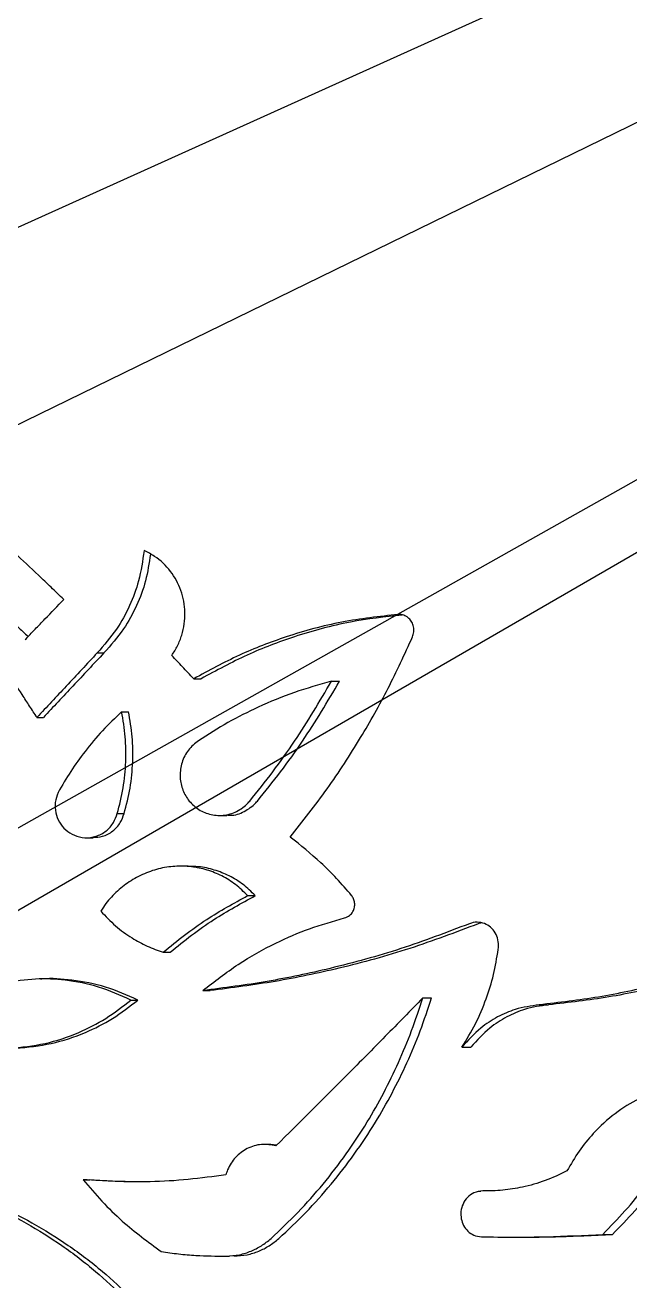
# Model space of a CAD drawing. Header units: millimetres. Extents: x 8 to 871, y 8 to 585.
# Drawn here: x 128.95 to 135.47, y 288.15 to 301.69 of the extents above; entities that cross this region are included whole.
import ezdxf

# ---------------------------------------------------------------- set-up
doc = ezdxf.new("R2010")
doc.units = ezdxf.units.MM
doc.layers.add('OUTLINE', color=7, linetype='Continuous', lineweight=25)
doc.layers.add('TEXT', color=2, linetype='Continuous')
doc.dimstyles.new('SLDDIMSTYLE19', dxfattribs={"dimtxt": 0.18, "dimasz": 1, "dimexe": 0, "dimexo": 0.0625, "dimgap": 0, "dimtad": 0, "dimtih": 1, "dimtoh": 1, "dimdec": 0, "dimrnd": 1e-09, "dimzin": 0, "dimdsep": 46, "dimtxsty": 'Standard', "dimblk1": 'DOT', "dimblk2": 'DOT', "dimsah": 1, "dimcen": 0.09, "dimadec": 0, "dimazin": 0, "dimtfac": 1, "dimtdec": 0, "dimtofl": 0, "dimtmove": 0, "dimatfit": 3, "dimldrblk": 'DOT', "dimfxl": 0, "dimfrac": 2, "dimtolj": 1, "dimtzin": 0, "dimarcsym": 0})

# ---------------------------------------------------------------- blocks, each defined once
blk = doc.blocks.new('_Dot')
at = {"color": 0, "linetype": 'ByBlock', "lineweight": -2}
blk.add_line((-0.5, 0), (-1, 0), dxfattribs=at)
at = {"color": 0, "linetype": 'ByBlock', "const_width": 0.5}
blk.add_lwpolyline([(-0.25, 0, 1), (0.25, 0, 1)], format="xyb", close=True, dxfattribs=at)

msp = doc.modelspace()

# ---------------------------------------------------------------- linework, layer by layer
at = {"layer": 'OUTLINE'}
for p, q in [((129.72492, 294.92185), (129.79773, 294.92185)), ((130.7664, 294.64329), (130.84537, 294.64329)), ((132.25168, 294.61569), (132.3394, 294.61569)), ((129.07493, 294.22581), (129.14395, 294.22581)), ((129.98856, 294.28774), (130.06296, 294.28774)), ((129.94131, 293.18984), (130.01548, 293.18984)), ((131.04316, 293.16933), (131.12442, 293.16933)), ((129.60893, 292.92936), (129.68167, 292.92936)), ((130.7058, 292.62266), (130.6269, 292.62266)), ((131.3481, 292.30494), (131.43062, 292.30494)), ((130.43639, 291.694), (130.51357, 291.694)), ((129.20699, 291.40662), (129.13469, 291.40662)), ((130.86385, 291.28111), (130.94357, 291.28111)), ((130.08798, 291.17918), (130.16312, 291.17918)), ((133.23799, 291.20274), (133.33173, 291.20274)), ((134.494, 291.12781), (134.59517, 291.12781)), ((133.66056, 290.67105), (133.75683, 290.67105)), ((131.59984, 289.62336), (131.51192, 289.62337)), ((131.66007, 289.61473), (131.599, 289.62014)), ((129.57268, 289.2418), (129.64489, 289.2418)), ((133.86322, 289.11623), (133.83758, 289.11623)), ((135.17877, 288.65328), (135.28416, 288.65328)), ((134.19728, 288.62345), (134.29841, 288.62345)), ((131.06818, 288.4177), (131.15073, 288.4177))]:
    msp.add_line(p, q, dxfattribs=at)
for points, knots in [([(129.36359, 295.49909), (129.3182, 295.54239), (129.22741, 295.629), (129.05117, 295.79676), (128.91999, 295.92122), (128.83445, 296.00239)], [0, 0, 0, 0, 0.25807824, 0.51615692, 1, 1, 1, 1]), ([(130.23003, 296.02595), (130.21456, 295.91535), (130.18589, 295.71031), (130.07846, 295.426), (129.93368, 295.15926), (129.79781, 295.00474), (129.72492, 294.92185)], [0, 0, 0, 0, 0.26676955, 0.49453962, 0.72883265, 1, 1, 1, 1]), ([(130.29882, 295.98766), (130.28488, 295.89002), (130.2575, 295.69832), (130.15361, 295.42719), (130.00845, 295.16016), (129.87162, 295.0054), (129.79773, 294.92185)], [0, 0, 0, 0, 0.24291617, 0.47689192, 0.7175608, 1, 1, 1, 1]), ([(130.52911, 294.89369), (130.55098, 294.92801), (130.59472, 294.99663), (130.63967, 295.11247), (130.66659, 295.23421), (130.67377, 295.35793), (130.66097, 295.47951), (130.6201, 295.63377), (130.52326, 295.81041), (130.37646, 295.95114), (130.2686, 296.00625), (130.23003, 296.02595)], [0, 0, 0, 0, 0.0910254, 0.18202949, 0.27319635, 0.36435175, 0.45268558, 0.54102897, 0.71628912, 0.8985553, 1, 1, 1, 1]), ([(128.94703, 295.06475), (128.98283, 295.10201), (129.05443, 295.17653), (129.19335, 295.32132), (129.29631, 295.42884), (129.36359, 295.49909)], [0, 0, 0, 0, 0.25735643, 0.51471104, 1, 1, 1, 1]), ([(128.70614, 295.35602), (128.73269, 295.33104), (128.78579, 295.28108), (128.87693, 295.19525), (128.94143, 295.13438), (128.97945, 295.0985)], [0, 0, 0, 0, 0.2910153, 0.58202724, 1, 1, 1, 1]), ([(132.97185, 295.33596), (132.76893, 295.31386), (132.3631, 295.26967), (131.78894, 295.11222), (131.25298, 294.90769), (130.92916, 294.73173), (130.7664, 294.64329)], [0, 0, 0, 0, 0.26885595, 0.5377167, 0.76766116, 1, 1, 1, 1]), ([(133.01665, 295.32959), (132.82947, 295.30918), (132.43939, 295.26664), (131.87865, 295.11358), (131.33824, 294.90945), (131.01023, 294.73232), (130.84537, 294.64329)], [0, 0, 0, 0, 0.25190195, 0.52497462, 0.76125192, 1, 1, 1, 1]), ([(133.12701, 295.09566), (133.13274, 295.11299), (133.14421, 295.14766), (133.14087, 295.20378), (133.12239, 295.25512), (133.0892, 295.29718), (133.04417, 295.32618), (133.00291, 295.33651), (132.97821, 295.33607), (132.97185, 295.33596)], [0, 0, 0, 0, 0.15230135, 0.3046386, 0.45656322, 0.60977546, 0.76814027, 0.94031261, 1, 1, 1, 1]), ([(131.80763, 292.93629), (131.94298, 293.10777), (132.21368, 293.45074), (132.56252, 293.98991), (132.87116, 294.5368), (133.04159, 294.90908), (133.12701, 295.09566)], [0, 0, 0, 0, 0.26035787, 0.52072486, 0.759791, 1, 1, 1, 1]), ([(129.72492, 294.92185), (129.66934, 294.86217), (129.5582, 294.74281), (129.34171, 294.5108), (129.18038, 294.33846), (129.07493, 294.22581)], [0, 0, 0, 0, 0.25725174, 0.51450292, 1, 1, 1, 1]), ([(129.79773, 294.92185), (129.742, 294.86234), (129.63053, 294.74333), (129.41278, 294.51132), (129.25035, 294.33881), (129.14395, 294.22581)], [0, 0, 0, 0, 0.25650357, 0.51300552, 1, 1, 1, 1]), ([(130.7664, 294.64329), (130.74606, 294.66479), (130.70537, 294.70779), (130.62631, 294.79126), (130.56751, 294.85323), (130.52911, 294.89369)], [0, 0, 0, 0, 0.25758206, 0.51516466, 1, 1, 1, 1]), ([(129.07493, 294.22581), (129.04839, 294.26679), (128.99531, 294.34875), (128.89102, 294.50957), (128.81315, 294.6294), (128.7619, 294.70826)], [0, 0, 0, 0, 0.25480632, 0.50961198, 1, 1, 1, 1]), ([(132.25168, 294.61569), (132.11807, 294.5782), (131.85083, 294.5032), (131.47804, 294.34936), (131.13167, 294.17525), (130.92208, 294.04211), (130.81697, 293.97534)], [0, 0, 0, 0, 0.268414207, 0.536845751, 0.767724237, 1, 1, 1, 1]), ([(131.3703, 293.32471), (131.45445, 293.42936), (131.62275, 293.63868), (131.92598, 294.06269), (132.12326, 294.39766), (132.25168, 294.61569)], [0, 0, 0, 0, 0.25874609, 0.51749421, 1, 1, 1, 1]), ([(131.4529, 293.32471), (131.53733, 293.42909), (131.70618, 293.63787), (132.01121, 294.06177), (132.20988, 294.39709), (132.3394, 294.61569)], [0, 0, 0, 0, 0.25820208, 0.51640669, 1, 1, 1, 1]), ([(129.98856, 294.28774), (129.91866, 294.2207), (129.77887, 294.08661), (129.59714, 293.86929), (129.43633, 293.64627), (129.34728, 293.49259), (129.30262, 293.4155)], [0, 0, 0, 0, 0.26347915, 0.52697937, 0.76270838, 1, 1, 1, 1]), ([(129.94131, 293.18984), (129.96481, 293.28121), (130.01183, 293.46394), (130.03769, 293.7427), (130.03395, 294.01939), (130.00377, 294.19779), (129.98856, 294.28774)], [0, 0, 0, 0, 0.25505585, 0.51013458, 0.75301829, 1, 1, 1, 1]), ([(130.01548, 293.18984), (130.03912, 293.28118), (130.0864, 293.46385), (130.11241, 293.74261), (130.10864, 294.01936), (130.07827, 294.19778), (130.06296, 294.28774)], [0, 0, 0, 0, 0.25502724, 0.51007804, 0.75296515, 1, 1, 1, 1]), ([(130.81697, 293.97534), (130.77888, 293.9441), (130.7026, 293.88156), (130.63384, 293.7445), (130.61193, 293.59755), (130.63726, 293.45618), (130.70318, 293.33265), (130.8048, 293.23526), (130.93588, 293.17464), (131.08486, 293.16213), (131.23247, 293.2044), (131.32471, 293.2723), (131.36474, 293.31832), (131.3703, 293.32471)], [0, 0, 0, 0, 0.09932229, 0.19886411, 0.29249376, 0.38282493, 0.47324616, 0.56609251, 0.66539033, 0.7703725, 0.87716595, 0.98294635, 1, 1, 1, 1]), ([(129.30262, 293.4155), (129.29034, 293.38057), (129.26577, 293.31069), (129.27279, 293.19764), (129.31237, 293.09419), (129.38303, 293.00852), (129.47882, 292.94865), (129.59303, 292.92282), (129.71353, 292.93798), (129.82268, 292.99589), (129.90378, 293.08446), (129.92955, 293.15682), (129.94131, 293.18984)], [0, 0, 0, 0, 0.094382499, 0.188822583, 0.282080708, 0.37728302, 0.477221623, 0.582189631, 0.692719125, 0.803645864, 0.910387551, 1, 1, 1, 1]), ([(131.12479, 293.17436), (131.13724, 293.17285), (131.20045, 293.1652), (131.31326, 293.2066), (131.40667, 293.27182), (131.44727, 293.31827), (131.4529, 293.32471)], [0, 0, 0, 0, 0.10233657, 0.51991589, 0.93343065, 1, 1, 1, 1]), ([(129.68135, 292.93246), (129.71537, 292.93413), (129.79061, 292.93782), (129.89489, 292.99555), (129.97739, 293.08354), (130.00356, 293.15655), (130.01548, 293.18984)], [0, 0, 0, 0, 0.22993317, 0.50851958, 0.77592623, 1, 1, 1, 1]), ([(132.46919, 292.30686), (132.41614, 292.3682), (132.31006, 292.49088), (132.09379, 292.70713), (131.91948, 292.84673), (131.80763, 292.93629)], [0, 0, 0, 0, 0.2638366, 0.52767136, 1, 1, 1, 1]), ([(131.3481, 292.30494), (131.30581, 292.3464), (131.22125, 292.42933), (131.07178, 292.52123), (130.9111, 292.58575), (130.74016, 292.62172), (130.56331, 292.62574), (130.38441, 292.59845), (130.21091, 292.53756), (130.04975, 292.44632), (129.90735, 292.32714), (129.81595, 292.2192), (129.77266, 292.15259), (129.76332, 292.13821)], [0, 0, 0, 0, 0.09540836, 0.19080984, 0.28603869, 0.38125994, 0.47997837, 0.57870879, 0.67899025, 0.77928873, 0.87630379, 0.97329945, 1, 1, 1, 1]), ([(131.43062, 292.30494), (131.38793, 292.34652), (131.30255, 292.42968), (131.15178, 292.5219), (130.98981, 292.58533), (130.83916, 292.61996), (130.74321, 292.61919), (130.70508, 292.61888)], [0, 0, 0, 0, 0.214867076, 0.42972763, 0.644159076, 0.858573133, 1, 1, 1, 1]), ([(130.43639, 291.694), (130.51237, 291.75685), (130.66433, 291.88255), (130.96516, 292.09513), (131.19895, 292.22322), (131.3481, 292.30494)], [0, 0, 0, 0, 0.26580216, 0.53160312, 1, 1, 1, 1]), ([(130.51357, 291.694), (130.5897, 291.75662), (130.74198, 291.88186), (131.04454, 292.09459), (131.27995, 292.22285), (131.43062, 292.30494)], [0, 0, 0, 0, 0.26467176, 0.52934398, 1, 1, 1, 1]), ([(132.39369, 292.06407), (132.41271, 292.07155), (132.44789, 292.08539), (132.48466, 292.12942), (132.50316, 292.1781), (132.50493, 292.22733), (132.49312, 292.272), (132.47695, 292.29556), (132.46919, 292.30686)], [0, 0, 0, 0, 0.21368316, 0.39526802, 0.55908769, 0.713235, 0.86238738, 1, 1, 1, 1]), ([(129.76332, 292.13821), (129.81492, 292.08358), (129.91812, 291.97431), (130.08947, 291.85144), (130.26259, 291.75609), (130.37818, 291.71479), (130.43639, 291.694)], [0, 0, 0, 0, 0.27091696, 0.54181585, 0.76927223, 1, 1, 1, 1]), ([(130.86385, 291.28111), (130.98927, 291.37864), (131.24011, 291.57369), (131.63067, 291.79021), (132.0159, 291.95753), (132.26734, 292.02844), (132.39369, 292.06407)], [0, 0, 0, 0, 0.268661265, 0.537307307, 0.767485724, 1, 1, 1, 1]), ([(133.73988, 292.0019), (133.49484, 291.90865), (133.00476, 291.72215), (132.27305, 291.52153), (131.55967, 291.37079), (131.09606, 291.31104), (130.86385, 291.28111)], [0, 0, 0, 0, 0.267322121, 0.534648056, 0.766912013, 1, 1, 1, 1]), ([(133.83654, 292.0019), (133.59137, 291.90912), (133.10104, 291.72355), (132.36663, 291.52288), (131.6478, 291.37141), (131.17859, 291.31125), (130.94357, 291.28111)], [0, 0, 0, 0, 0.26583195, 0.53166783, 0.76541798, 1, 1, 1, 1]), ([(134.05207, 291.72554), (134.05378, 291.75338), (134.0572, 291.80907), (134.03134, 291.88846), (133.98537, 291.95387), (133.92128, 292.00033), (133.84411, 292.02192), (133.78126, 292.01664), (133.74737, 292.00457), (133.73988, 292.0019)], [0, 0, 0, 0, 0.1521984, 0.30447515, 0.45573195, 0.61190291, 0.7774983, 0.95080127, 1, 1, 1, 1]), ([(133.86777, 292.01042), (133.86534, 292.01029), (133.85462, 292.00967), (133.84442, 292.00529), (133.83654, 292.0019)], [0, 0, 0, 0, 0.22634898, 1, 1, 1, 1]), ([(137.1243, 291.82607), (136.90285, 291.73103), (136.45994, 291.54095), (135.79194, 291.34388), (135.13689, 291.20158), (134.70863, 291.15244), (134.494, 291.12781)], [0, 0, 0, 0, 0.26676267, 0.53352584, 0.76622118, 1, 1, 1, 1]), ([(137.24093, 291.82607), (137.01937, 291.7315), (136.57623, 291.54236), (135.90579, 291.34518), (135.24579, 291.20211), (134.81238, 291.15262), (134.59517, 291.12781)], [0, 0, 0, 0, 0.26527591, 0.53055084, 0.76472889, 1, 1, 1, 1]), ([(133.66056, 290.67105), (133.71094, 290.75357), (133.81172, 290.91863), (133.92276, 291.18327), (134.00651, 291.45264), (134.03681, 291.63414), (134.05207, 291.72554)], [0, 0, 0, 0, 0.260134473, 0.520287931, 0.758422645, 1, 1, 1, 1]), ([(130.08798, 291.17918), (129.9735, 291.23067), (129.7466, 291.33271), (129.39645, 291.3994), (129.05634, 291.41559), (128.84066, 291.38275), (128.73168, 291.36615)], [0, 0, 0, 0, 0.2697339, 0.53464235, 0.76483924, 1, 1, 1, 1]), ([(130.16312, 291.17918), (130.04857, 291.23074), (129.82027, 291.33347), (129.46823, 291.3959), (129.22995, 291.41733), (129.11707, 291.40365), (129.11162, 291.40299)], [0, 0, 0, 0, 0.34541042, 0.68835882, 0.9849507, 1, 1, 1, 1]), ([(128.77929, 290.65889), (128.90776, 290.67173), (129.16373, 290.69733), (129.51174, 290.81565), (129.82423, 290.97286), (129.99943, 291.10991), (130.08798, 291.17918)], [0, 0, 0, 0, 0.271186864, 0.540322925, 0.767670051, 1, 1, 1, 1]), ([(128.84674, 290.65889), (128.9752, 290.67162), (129.23214, 290.69709), (129.58202, 290.815), (129.8971, 290.97235), (130.07381, 291.10974), (130.16312, 291.17918)], [0, 0, 0, 0, 0.26980315, 0.53964583, 0.76733491, 1, 1, 1, 1]), ([(131.60036, 288.60866), (131.69835, 288.70102), (131.89484, 288.8862), (132.16466, 289.19181), (132.41474, 289.51726), (132.63186, 289.84731), (132.8193, 290.17758), (132.97935, 290.50631), (133.12153, 290.84761), (133.19917, 291.08436), (133.23799, 291.20274)], [0, 0, 0, 0, 0.132703252, 0.266078883, 0.398789996, 0.532214731, 0.648129925, 0.764042065, 0.882020261, 1, 1, 1, 1]), ([(133.23799, 291.20274), (133.10324, 291.0646), (132.83373, 290.78832), (132.30743, 290.25604), (131.91115, 289.86345), (131.65317, 289.60786)], [0, 0, 0, 0, 0.258698112, 0.517396114, 1, 1, 1, 1]), ([(131.68458, 288.60866), (131.78282, 288.7007), (131.9798, 288.88523), (132.25052, 289.18985), (132.50161, 289.51434), (132.72003, 289.84395), (132.90896, 290.17439), (133.07057, 290.50396), (133.21415, 290.84631), (133.29254, 291.08393), (133.33173, 291.20274)], [0, 0, 0, 0, 0.1324415, 0.2655486, 0.39799779, 0.53115809, 0.64732204, 0.76348277, 0.88174067, 1, 1, 1, 1]), ([(134.494, 291.12781), (134.4068, 291.11567), (134.25297, 291.09425), (134.04169, 291.00087), (133.84139, 290.87283), (133.7258, 290.74385), (133.66056, 290.67105)], [0, 0, 0, 0, 0.28013174, 0.49417369, 0.71447511, 1, 1, 1, 1]), ([(134.59517, 291.12781), (134.50798, 291.11578), (134.35352, 291.09446), (134.1408, 291.00126), (133.93889, 290.87301), (133.82238, 290.74376), (133.75683, 290.67105)], [0, 0, 0, 0, 0.27880241, 0.49389765, 0.71529071, 1, 1, 1, 1]), ([(135.17877, 288.65328), (135.2598, 288.73651), (135.42219, 288.9033), (135.64715, 289.17501), (135.8578, 289.46199), (136.10064, 289.84171), (136.3628, 290.32905), (136.51698, 290.73992), (136.59459, 290.94675)], [0, 0, 0, 0, 0.13203503, 0.26458171, 0.39662101, 0.52919641, 0.76300073, 1, 1, 1, 1]), ([(135.28416, 288.65328), (135.3654, 288.73623), (135.52819, 288.90245), (135.75389, 289.17329), (135.96536, 289.45943), (136.20978, 289.83892), (136.47418, 290.32694), (136.62982, 290.7392), (136.70817, 290.94675)], [0, 0, 0, 0, 0.13176281, 0.26403245, 0.39579968, 0.52810076, 0.76243033, 1, 1, 1, 1]), ([(135.93154, 290.25094), (135.87005, 290.23395), (135.74635, 290.19976), (135.53689, 290.10564), (135.30649, 289.96087), (135.09235, 289.76505), (134.91884, 289.55398), (134.8346, 289.40946), (134.79209, 289.33655)], [0, 0, 0, 0, 0.13553723, 0.27265592, 0.47676311, 0.68685117, 0.8419983, 1, 1, 1, 1]), ([(131.65317, 289.60786), (131.60102, 289.61671), (131.49668, 289.63442), (131.34123, 289.58675), (131.21278, 289.49007), (131.14179, 289.38202), (131.11891, 289.31349), (131.11288, 289.29546)], [0, 0, 0, 0, 0.23621232, 0.47263634, 0.70253895, 0.9217237, 1, 1, 1, 1]), ([(126.22486, 289.41901), (126.38646, 289.42151), (126.70965, 289.42652), (127.19542, 289.37791), (127.67814, 289.28623), (128.13729, 289.15129), (128.56511, 288.9807), (128.96506, 288.77853), (129.34831, 288.53726), (129.7037, 288.2679), (129.91629, 288.065), (130.01795, 287.96797)], [0, 0, 0, 0, 0.1147412, 0.22948169, 0.34811273, 0.46674098, 0.57325909, 0.67977445, 0.78957931, 0.89938147, 1, 1, 1, 1]), ([(126.50173, 289.41826), (126.58833, 289.41914), (126.83645, 289.42166), (127.24758, 289.37781), (127.73031, 289.28847), (128.19124, 289.15455), (128.62273, 288.98467), (129.02799, 288.78183), (129.41646, 288.53928), (129.77583, 288.26873), (129.99059, 288.06499), (130.09285, 287.96797)], [0, 0, 0, 0, 0.064637, 0.18517362, 0.30969979, 0.43422267, 0.54739639, 0.66056693, 0.77725529, 0.89393949, 1, 1, 1, 1]), ([(134.79209, 289.33655), (134.71453, 289.29962), (134.5594, 289.22575), (134.32595, 289.16109), (134.10009, 289.12399), (133.95603, 289.12172), (133.88364, 289.12058)], [0, 0, 0, 0, 0.27016189, 0.54031112, 0.76900344, 1, 1, 1, 1]), ([(131.11288, 289.29546), (130.97768, 289.27683), (130.70727, 289.23956), (130.19373, 289.20861), (129.81411, 289.2289), (129.57268, 289.2418)], [0, 0, 0, 0, 0.26686989, 0.53374104, 1, 1, 1, 1]), ([(129.57268, 289.2418), (129.63954, 289.16347), (129.77325, 289.00681), (130.04893, 288.738), (130.2731, 288.57243), (130.4161, 288.46682)], [0, 0, 0, 0, 0.26582742, 0.53165722, 1, 1, 1, 1]), ([(130.20087, 289.22078), (130.13794, 289.22024), (129.95303, 289.21865), (129.76736, 289.2326), (129.64489, 289.2418)], [0, 0, 0, 0, 0.34036465, 1, 1, 1, 1]), ([(133.88364, 289.12058), (133.85151, 289.11691), (133.79165, 289.11008), (133.71723, 289.05544), (133.66844, 288.98383), (133.6454, 288.90214), (133.6495, 288.82066), (133.67552, 288.74552), (133.72252, 288.68381), (133.78935, 288.63803), (133.84169, 288.63068), (133.87001, 288.6267)], [0, 0, 0, 0, 0.13764956, 0.2564534, 0.36717999, 0.47271899, 0.5717785, 0.66994135, 0.77392072, 0.87766387, 1, 1, 1, 1]), ([(133.87001, 288.6267), (133.98729, 288.62513), (134.22185, 288.622), (134.6595, 288.62714), (134.97657, 288.6431), (135.17877, 288.65328)], [0, 0, 0, 0, 0.26593901, 0.53187852, 1, 1, 1, 1]), ([(134.2974, 288.62366), (134.30462, 288.62359), (134.42898, 288.62238), (134.75956, 288.62776), (135.07932, 288.64331), (135.28416, 288.65328)], [0, 0, 0, 0, 0.02166698, 0.37327084, 1, 1, 1, 1]), ([(131.11808, 288.41798), (131.1659, 288.42131), (131.25679, 288.42766), (131.38396, 288.46886), (131.4994, 288.52659), (131.5664, 288.58106), (131.60036, 288.60866)], [0, 0, 0, 0, 0.27457858, 0.52185242, 0.7577178, 1, 1, 1, 1]), ([(131.19946, 288.41798), (131.24728, 288.42128), (131.33861, 288.42759), (131.46651, 288.46867), (131.58289, 288.52649), (131.65038, 288.58103), (131.68458, 288.60866)], [0, 0, 0, 0, 0.27316646, 0.52179903, 0.75771075, 1, 1, 1, 1]), ([(130.4161, 288.46682), (130.47845, 288.45823), (130.60313, 288.44105), (130.8374, 288.42081), (131.00897, 288.41908), (131.11808, 288.41798)], [0, 0, 0, 0, 0.26686381, 0.53372842, 1, 1, 1, 1]), ([(125.79828, 288.15149), (125.88168, 288.04962), (126.04876, 287.84555), (126.33946, 287.57991), (126.65368, 287.34731), (126.99081, 287.1541), (127.34464, 286.99991), (127.7155, 286.88451), (128.09951, 286.812), (128.49202, 286.78328), (128.92712, 286.80203), (129.39997, 286.88359), (129.72471, 287.00887), (129.88708, 287.07151)], [0, 0, 0, 0, 0.08425808, 0.16880104, 0.25307943, 0.33720164, 0.42158195, 0.50572132, 0.59284175, 0.68023075, 0.76735983, 0.88367817, 1, 1, 1, 1])]:
    msp.add_open_spline(points, degree=3, knots=knots, dxfattribs=at)

# ---------------------------------------------------------------- leaders
at = {"layer": 'TEXT'}
for points in [[(92.24917, 282.9873), (187.07572, 325.77373)], [(92.65722, 255.48614), (187.07572, 325.77373)], [(93.79969, 271.88891), (187.07572, 325.77373)], [(95.92142, 289.92379), (187.07572, 325.77373)], [(116.8125, 286.25153), (187.07572, 325.77373)], [(118.03658, 268.46146), (187.07572, 325.77373)], [(118.93424, 256.95505), (187.07572, 325.77373)], [(119.42388, 292.77999), (187.07572, 325.77373)]]:
    msp.add_leader(points, dimstyle='SLDDIMSTYLE19', dxfattribs=at)

doc.saveas('drawing.dxf')
